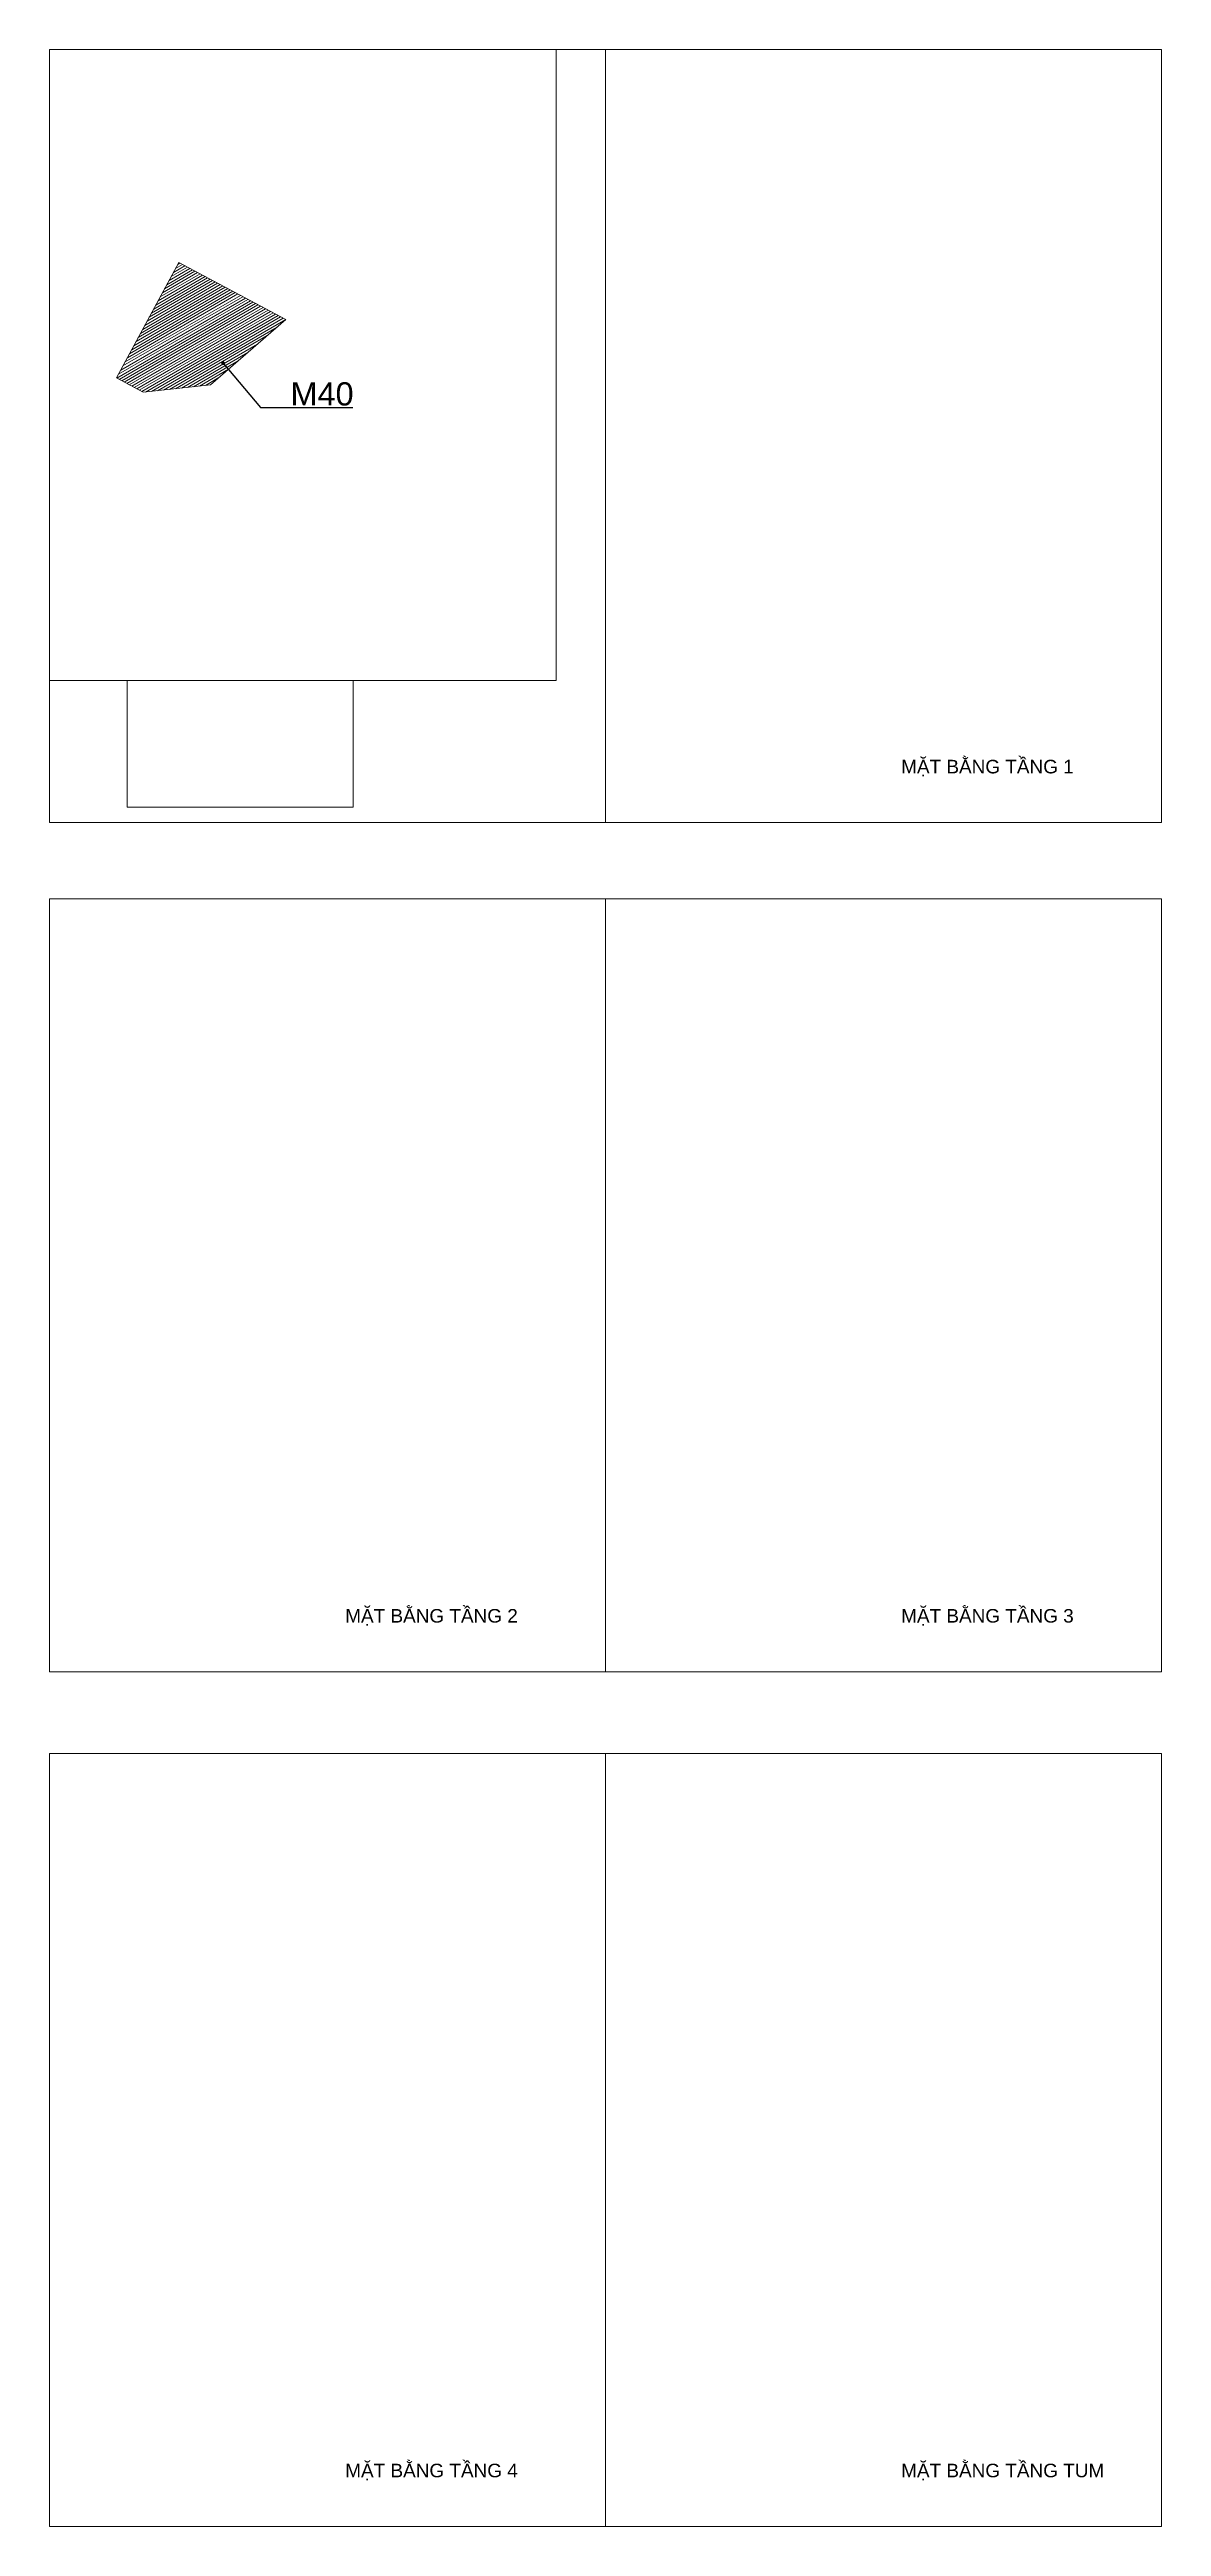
# Paper-space layout 'M40' of a CAD drawing. Header units: millimetres. Extents: x -299 to 929, y -16 to 624.
# Drawn here: x -299 to -12, y -16 to 624 of the extents above.
import ezdxf
from ezdxf.enums import TextEntityAlignment as Align

# ---------------------------------------------------------------- set-up
doc = ezdxf.new("R2010")
doc.units = ezdxf.units.MM
doc.header["$MEASUREMENT"] = 0
doc.layers.add('A-DO DIEN TICH', color=14, linetype='Continuous', lineweight=0, plot=False)
for name, color, linetype, lineweight in [('A-KY HIEU', 34, 'Continuous', 20), ('A-NET THAY', 125, 'Continuous', 18), ('A-TEXT', 7, 'Continuous', 18)]:
    doc.layers.add(name, color=color, linetype=linetype, lineweight=lineweight)
doc.layers.add('A1- MAU 21', color=7, linetype='Continuous', lineweight=5, true_color=0x585858)
doc.styles.add('A1-arial', font='arial.ttf', dxfattribs={"width": 0.8})
doc.styles.get("Standard").update_dxf_attribs({"font": 'arial.ttf'})
doc.dimstyles.get("Standard").update_dxf_attribs({"dimtxt": 200, "dimasz": 0.18, "dimexe": 0.18, "dimexo": 0.0625, "dimgap": 0.09, "dimtad": 0, "dimtih": 1, "dimtoh": 1, "dimdec": 4, "dimzin": 0, "dimdsep": 46, "dimtxsty": 'Standard', "dimcen": 0.09, "dimadec": 0, "dimazin": 0, "dimtfac": 1, "dimtdec": 4, "dimtofl": 0, "dimtmove": 0, "dimatfit": 3, "dimfxl": 1, "dimtolj": 1, "dimtzin": 0, "dimarcsym": 0})

# ---------------------------------------------------------------- blocks, each defined once
blk = doc.blocks.new('Drawing Title - Metric')
at = {"style": 'A1-arial', "flags": 8}
blk.add_attdef('VIEWNAME', text='', height=4, dxfattribs=at).set_placement((25.62, -12.99), align=Align.BOTTOM_LEFT)
blk.add_attdef('VPSCALE', text='', height=2, dxfattribs=at).set_placement((54.7, -14.31), align=Align.TOP_RIGHT)

psp = doc.layouts.new('M40')

# ---------------------------------------------------------------- hatches: boundary and pattern name
at = {"layer": 'A1- MAU 21'}
h = psp.add_hatch(dxfattribs=at)
h.set_pattern_fill('ANSI31', color=256, scale=5, angle=-14.95409)
h.set_pattern_definition([(30.04591, (-163.3755, -34.8346), (-0.3129336, 0.5410153), [])])
h.paths.add_polyline_path([(-281.47, 538.78), (-274.55, 535.07), (-257.18, 537.01), (-237.74, 553.86), (-265.4, 568.56)])

# ---------------------------------------------------------------- linework, layer by layer
at = {"layer": 'A-DO DIEN TICH'}
for points in [[(-298.76, 623.6), (-11.7, 623.6), (-11.7, 423.94), (-298.76, 423.94)], [(-281.47, 538.78), (-274.55, 535.07), (-257.18, 537.01), (-237.74, 553.86), (-265.4, 568.56)], [(-298.76, 404.27), (-11.7, 404.27), (-11.7, 204.61), (-298.76, 204.61)], [(-298.76, 183.5), (-11.7, 183.5), (-11.7, -16.16), (-298.76, -16.16)]]:
    psp.add_lwpolyline(points, close=True, dxfattribs=at)

# ---------------------------------------------------------------- block references
at = {"layer": 'A-KY HIEU'}
ref = psp.add_blockref('Drawing Title - Metric', (-101.3, 446.95), dxfattribs=dict(at, xscale=0.875, yscale=0.875, zscale=0.875))
ref.add_attrib('VIEWNAME', 'MẶT BẰNG TẦNG 1', dxfattribs={"layer": '0', "height": 3.5, "style": 'A1-arial', "flags": 8}).set_placement((-78.89, 435.59), align=Align.BOTTOM_LEFT)
ref = psp.add_blockref('Drawing Title - Metric', (-244.83, 227.62), dxfattribs=dict(at, xscale=0.875, yscale=0.875, zscale=0.875))
ref.add_attrib('VIEWNAME', 'MẶT BẰNG TẦNG 2', dxfattribs={"layer": '0', "height": 3.5, "style": 'A1-arial', "flags": 8}).set_placement((-222.42, 216.25), align=Align.BOTTOM_LEFT)
ref = psp.add_blockref('Drawing Title - Metric', (-101.3, 227.62), dxfattribs=dict(at, xscale=0.875, yscale=0.875, zscale=0.875))
ref.add_attrib('VIEWNAME', 'MẶT BẰNG TẦNG 3', dxfattribs={"layer": '0', "height": 3.5, "style": 'A1-arial', "flags": 8}).set_placement((-78.89, 216.25), align=Align.BOTTOM_LEFT)
ref = psp.add_blockref('Drawing Title - Metric', (-244.83, 6.86), dxfattribs=dict(at, xscale=0.875, yscale=0.875, zscale=0.875))
ref.add_attrib('VIEWNAME', 'MẶT BẰNG TẦNG 4', dxfattribs={"layer": '0', "height": 3.5, "style": 'A1-arial', "flags": 8}).set_placement((-222.42, -4.51), align=Align.BOTTOM_LEFT)
ref = psp.add_blockref('Drawing Title - Metric', (-101.3, 6.86), dxfattribs=dict(at, xscale=0.875, yscale=0.875, zscale=0.875))
ref.add_attrib('VIEWNAME', 'MẶT BẰNG TẦNG TUM', dxfattribs={"layer": '0', "height": 3.5, "style": 'A1-arial', "flags": 8}).set_placement((-78.89, -4.51), align=Align.BOTTOM_LEFT)

# ---------------------------------------------------------------- texts
at = {"layer": 'A-TEXT', "color": 3, "style": 'A1-arial'}
psp.add_text('M40', height=6, dxfattribs=at).set_placement((-236.56, 531.66))

# ---------------------------------------------------------------- leaders
at = {"layer": 'A-KY HIEU', "ltscale": 5}
psp.add_leader([(-253.95, 542.58), (-244.3, 531.11), (-220.47, 531.11)], dimstyle='Standard', override={"dimscale": 0.01, "dimasz": 100, "dimgap": 0.06, "dimtad": 0, "dimldrblk": 'Dot'}, dxfattribs=at)

# ---------------------------------------------------------------- viewports
at = {"layer": 'A-NET THAY'}
psp.add_viewport(center=(-233.36, 542.11), size=(130.8, 162.973), view_center_point=(2785716.42, 3658688.2), view_height=76794.905, dxfattribs=at)
for center, size, view_center_point, view_height, status in [((-83.46, 523.77), (143.53, 199.662), (543036.9, -796556.1), 24957.855, 3), ((-249.56, 444.29), (58.35, 32.6707), (449222.19, -812126.61), 40844.7079, 4), ((-226.99, 304.44), (143.53, 199.662), (568543.41, -796690.08), 24957.858, 5), ((-83.46, 304.44), (143.53, 199.662), (593675.7, -796690.06), 24957.918, 6), ((-226.99, 83.67), (143.53, 199.662), (618693.66, -796690.07), 24957.894, 8), ((-83.46, 83.67), (143.53, 199.662), (643684.43, -796690.07), 24957.894, 7)]:
    psp.add_viewport(center=center, size=size, view_center_point=view_center_point, view_height=view_height, status=status, dxfattribs=at)

doc.saveas('drawing.dxf')
